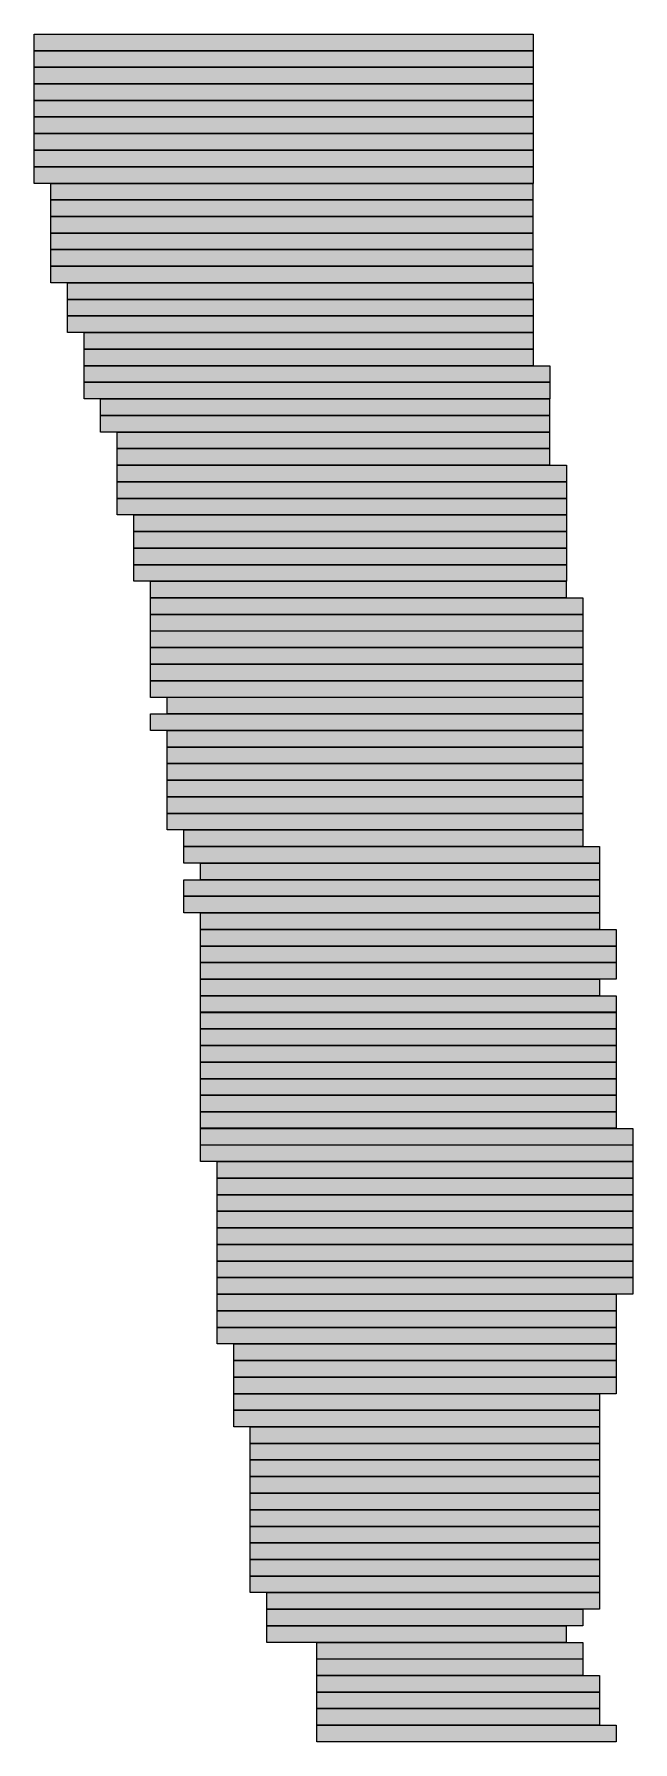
# Model space of a CAD drawing. Header units: millimetres. Extents: x 2 to 42044, y 4087 to 28530.
# Drawn here: x 6918 to 7145, y 8288 to 8933 of the extents above; entities that cross this region are included whole.
import ezdxf

# ---------------------------------------------------------------- set-up
doc = ezdxf.new("R2010")
doc.units = ezdxf.units.MM
doc.header["$LTSCALE"] = 50
doc.layers.add('00_Wand_Bestand', color=7, linetype='Continuous')

msp = doc.modelspace()

# ---------------------------------------------------------------- hatches: boundary and pattern name
at = {"layer": '00_Wand_Bestand'}
for points in [[(6918.4, 8933.33), (7107.23, 8933.33), (7107.23, 8927.04), (6918.4, 8927.04)], [(6918.4, 8927.05), (7107.23, 8927.05), (7107.23, 8920.8), (6918.4, 8920.8)], [(6918.4, 8920.8), (7107.23, 8920.8), (7107.23, 8914.52), (6918.4, 8914.52)], [(6918.4, 8914.52), (7107.23, 8914.52), (7107.23, 8908.24), (6918.4, 8908.24)], [(6918.4, 8908.24), (7107.23, 8908.24), (7107.23, 8902), (6918.4, 8902)], [(6918.4, 8902), (7107.23, 8902), (7107.23, 8895.71), (6918.4, 8895.71)], [(6918.4, 8895.72), (7107.23, 8895.72), (7107.23, 8889.47), (6918.4, 8889.47)], [(6918.4, 8889.44), (7107.23, 8889.44), (7107.23, 8883.16), (6918.4, 8883.16)], [(6918.4, 8883.16), (7107.23, 8883.16), (7107.23, 8876.88), (6918.4, 8876.88)], [(6924.67, 8876.88), (7107.22, 8876.88), (7107.22, 8870.63), (6924.67, 8870.63)], [(6924.67, 8870.64), (7107.22, 8870.64), (7107.22, 8864.35), (6924.67, 8864.35)], [(6924.67, 8864.36), (7107.22, 8864.36), (7107.22, 8858.11), (6924.67, 8858.11)], [(6924.67, 8858.11), (7107.22, 8858.11), (7107.22, 8851.83), (6924.67, 8851.83)], [(6924.67, 8851.83), (7107.22, 8851.83), (7107.22, 8845.59), (6924.67, 8845.59)], [(6924.67, 8845.59), (7107.22, 8845.59), (7107.22, 8839.31), (6924.67, 8839.31)], [(6930.99, 8839.28), (7107.25, 8839.28), (7107.25, 8832.99), (6930.99, 8832.99)], [(6930.99, 8832.99), (7107.25, 8832.99), (7107.25, 8826.75), (6930.99, 8826.75)], [(6930.99, 8826.75), (7107.25, 8826.75), (7107.25, 8820.47), (6930.99, 8820.47)], [(6937.3, 8820.47), (7107.24, 8820.47), (7107.24, 8814.22), (6937.3, 8814.22)], [(6937.3, 8814.23), (7107.24, 8814.23), (7107.24, 8807.94), (6937.3, 8807.94)], [(6937.3, 8807.95), (7113.53, 8807.95), (7113.53, 8801.67), (6937.3, 8801.67)], [(6937.3, 8801.67), (7113.53, 8801.67), (7113.53, 8795.42), (6937.3, 8795.42)], [(6943.58, 8795.39), (7113.52, 8795.39), (7113.52, 8789.11), (6943.58, 8789.11)], [(6943.58, 8789.11), (7113.52, 8789.11), (7113.52, 8782.86), (6943.58, 8782.86)], [(6949.86, 8782.86), (7113.52, 8782.86), (7113.52, 8776.58), (6949.86, 8776.58)], [(6949.86, 8776.59), (7113.52, 8776.59), (7113.52, 8770.3), (6949.86, 8770.3)], [(6949.86, 8770.31), (7119.84, 8770.31), (7119.84, 8764.06), (6949.86, 8764.06)], [(6949.86, 8764.06), (7119.84, 8764.06), (7119.84, 8757.78), (6949.86, 8757.78)], [(6949.86, 8757.78), (7119.84, 8757.78), (7119.84, 8751.54), (6949.86, 8751.54)], [(6956.14, 8751.51), (7119.84, 8751.51), (7119.84, 8745.22), (6956.14, 8745.22)], [(6956.14, 8745.22), (7119.84, 8745.22), (7119.84, 8738.94), (6956.14, 8738.94)], [(6956.14, 8738.94), (7119.84, 8738.94), (7119.84, 8732.7), (6956.14, 8732.7)], [(6956.14, 8732.7), (7119.84, 8732.7), (7119.84, 8726.42), (6956.14, 8726.42)], [(6962.46, 8726.42), (7119.83, 8726.42), (7119.83, 8720.17), (6962.46, 8720.17)], [(6962.46, 8720.18), (7126.11, 8720.18), (7126.11, 8713.89), (6962.46, 8713.89)], [(6962.46, 8713.9), (7126.11, 8713.9), (7126.11, 8707.61), (6962.46, 8707.61)], [(6962.46, 8707.62), (7126.11, 8707.62), (7126.11, 8701.37), (6962.46, 8701.37)], [(6962.46, 8701.34), (7126.11, 8701.34), (7126.11, 8695.05), (6962.46, 8695.05)], [(6962.46, 8695.06), (7126.11, 8695.06), (7126.11, 8688.81), (6962.46, 8688.81)], [(6962.46, 8688.82), (7126.11, 8688.82), (7126.11, 8682.53), (6962.46, 8682.53)], [(6968.77, 8682.54), (7126.14, 8682.54), (7126.14, 8676.25), (6968.77, 8676.25)], [(6962.46, 8676.26), (7126.11, 8676.26), (7126.11, 8670.01), (6962.46, 8670.01)], [(6968.77, 8670.01), (7126.14, 8670.01), (7126.14, 8663.73), (6968.77, 8663.73)], [(6968.77, 8663.73), (7126.14, 8663.73), (7126.14, 8657.48), (6968.77, 8657.48)], [(6968.77, 8657.46), (7126.14, 8657.46), (7126.14, 8651.17), (6968.77, 8651.17)], [(6968.77, 8651.17), (7126.14, 8651.17), (7126.14, 8644.89), (6968.77, 8644.89)], [(6968.77, 8644.89), (7126.14, 8644.89), (7126.14, 8638.65), (6968.77, 8638.65)], [(6968.77, 8638.65), (7126.14, 8638.65), (7126.14, 8632.37), (6968.77, 8632.37)], [(6975.05, 8632.37), (7126.14, 8632.37), (7126.14, 8626.12), (6975.05, 8626.12)], [(6975.05, 8626.13), (7132.42, 8626.13), (7132.42, 8619.84), (6975.05, 8619.84)], [(6981.33, 8619.85), (7132.42, 8619.85), (7132.42, 8613.56), (6981.33, 8613.56)], [(6975.05, 8613.53), (7132.42, 8613.53), (7132.42, 8607.28), (6975.05, 8607.28)], [(6975.05, 8607.29), (7132.42, 8607.29), (7132.42, 8601), (6975.05, 8601)], [(6981.33, 8601.01), (7132.42, 8601.01), (7132.42, 8594.76), (6981.33, 8594.76)], [(6981.33, 8594.77), (7138.7, 8594.77), (7138.7, 8588.48), (6981.33, 8588.48)], [(6981.33, 8588.48), (7138.7, 8588.48), (7138.7, 8582.2), (6981.33, 8582.2)], [(6981.33, 8582.2), (7138.7, 8582.2), (7138.7, 8575.96), (6981.33, 8575.96)], [(6981.33, 8575.96), (7132.42, 8575.96), (7132.42, 8569.68), (6981.33, 8569.68)], [(6981.33, 8569.69), (7138.7, 8569.69), (7138.7, 8563.43), (6981.33, 8563.43)], [(6981.33, 8563.4), (7138.7, 8563.4), (7138.7, 8557.12), (6981.33, 8557.12)], [(6981.33, 8557.12), (7138.7, 8557.12), (7138.7, 8550.84), (6981.33, 8550.84)], [(6981.33, 8550.84), (7138.7, 8550.84), (7138.7, 8544.59), (6981.33, 8544.59)], [(6981.33, 8544.6), (7138.7, 8544.6), (7138.7, 8538.32), (6981.33, 8538.32)], [(6981.33, 8538.32), (7138.7, 8538.32), (7138.7, 8532.07), (6981.33, 8532.07)], [(6981.33, 8532.07), (7138.7, 8532.07), (7138.7, 8525.79), (6981.33, 8525.79)], [(6981.33, 8525.8), (7138.7, 8525.8), (7138.7, 8519.55), (6981.33, 8519.55)], [(6981.33, 8519.52), (7145.02, 8519.52), (7145.02, 8513.23), (6981.33, 8513.23)], [(6981.33, 8513.24), (7145.02, 8513.24), (7145.02, 8506.95), (6981.33, 8506.95)], [(6987.65, 8506.96), (7145.02, 8506.96), (7145.02, 8500.71), (6987.65, 8500.71)], [(6987.65, 8500.72), (7145.02, 8500.72), (7145.02, 8494.43), (6987.65, 8494.43)], [(6987.65, 8494.43), (7145.02, 8494.43), (7145.02, 8488.19), (6987.65, 8488.19)], [(6987.65, 8488.19), (7145.02, 8488.19), (7145.02, 8481.91), (6987.65, 8481.91)], [(6987.65, 8481.91), (7145.02, 8481.91), (7145.02, 8475.63), (6987.65, 8475.63)], [(6987.65, 8475.6), (7145.02, 8475.6), (7145.02, 8469.35), (6987.65, 8469.35)], [(6987.65, 8469.35), (7145.02, 8469.35), (7145.02, 8463.07), (6987.65, 8463.07)], [(6987.65, 8463.07), (7145.02, 8463.07), (7145.02, 8456.82), (6987.65, 8456.82)], [(6987.65, 8456.83), (7138.7, 8456.83), (7138.7, 8450.55), (6987.65, 8450.55)], [(6987.65, 8450.55), (7138.7, 8450.55), (7138.7, 8444.26), (6987.65, 8444.26)], [(6987.65, 8444.27), (7138.7, 8444.27), (7138.7, 8438.02), (6987.65, 8438.02)], [(6993.93, 8438.03), (7138.69, 8438.03), (7138.69, 8431.74), (6993.93, 8431.74)], [(6993.93, 8431.74), (7138.69, 8431.74), (7138.69, 8425.5), (6993.93, 8425.5)], [(6993.93, 8425.47), (7138.69, 8425.47), (7138.69, 8419.18), (6993.93, 8419.18)], [(6993.93, 8419.19), (7132.41, 8419.19), (7132.41, 8412.9), (6993.93, 8412.9)], [(6993.93, 8412.91), (7132.41, 8412.91), (7132.41, 8406.66), (6993.93, 8406.66)], [(7000.2, 8406.66), (7132.4, 8406.66), (7132.4, 8400.38), (7000.2, 8400.38)], [(7000.2, 8400.38), (7132.4, 8400.38), (7132.4, 8394.14), (7000.2, 8394.14)], [(7000.2, 8394.14), (7132.4, 8394.14), (7132.4, 8387.86), (7000.2, 8387.86)], [(7000.2, 8387.86), (7132.4, 8387.86), (7132.4, 8381.58), (7000.2, 8381.58)], [(7000.2, 8381.54), (7132.4, 8381.54), (7132.4, 8375.3), (7000.2, 8375.3)], [(7000.2, 8375.3), (7132.4, 8375.3), (7132.4, 8369.02), (7000.2, 8369.02)], [(7000.2, 8369.02), (7132.4, 8369.02), (7132.4, 8362.77), (7000.2, 8362.77)], [(7000.2, 8362.78), (7132.4, 8362.78), (7132.4, 8356.49), (7000.2, 8356.49)], [(7000.2, 8356.5), (7132.4, 8356.5), (7132.4, 8350.22), (7000.2, 8350.22)], [(7000.2, 8350.22), (7132.4, 8350.22), (7132.4, 8343.97), (7000.2, 8343.97)], [(7006.52, 8343.98), (7132.39, 8343.98), (7132.39, 8337.69), (7006.52, 8337.69)], [(7006.52, 8337.66), (7126.11, 8337.66), (7126.11, 8331.41), (7006.52, 8331.41)], [(7006.52, 8331.41), (7119.82, 8331.41), (7119.82, 8325.13), (7006.52, 8325.13)], [(7025.39, 8325.14), (7126.13, 8325.14), (7126.13, 8318.85), (7025.39, 8318.85)], [(7025.39, 8318.86), (7126.13, 8318.86), (7126.13, 8312.61), (7025.39, 8312.61)], [(7025.39, 8312.61), (7132.42, 8312.61), (7132.42, 8306.33), (7025.39, 8306.33)], [(7025.39, 8306.33), (7132.42, 8306.33), (7132.42, 8300.09), (7025.39, 8300.09)], [(7025.39, 8300.09), (7132.42, 8300.09), (7132.42, 8293.81), (7025.39, 8293.81)], [(7025.39, 8293.81), (7138.7, 8293.81), (7138.7, 8287.53), (7025.39, 8287.53)]]:
    msp.add_hatch(color=7, dxfattribs=at).paths.add_polyline_path(points)

# ---------------------------------------------------------------- linework, layer by layer
for points in [[(6918.4, 8933.33), (7107.23, 8933.33), (7107.23, 8927.04), (6918.4, 8927.04)], [(6918.4, 8927.05), (7107.23, 8927.05), (7107.23, 8920.8), (6918.4, 8920.8)], [(6918.4, 8920.8), (7107.23, 8920.8), (7107.23, 8914.52), (6918.4, 8914.52)], [(6918.4, 8914.52), (7107.23, 8914.52), (7107.23, 8908.24), (6918.4, 8908.24)], [(6918.4, 8908.24), (7107.23, 8908.24), (7107.23, 8902), (6918.4, 8902)], [(6918.4, 8902), (7107.23, 8902), (7107.23, 8895.71), (6918.4, 8895.71)], [(6918.4, 8895.72), (7107.23, 8895.72), (7107.23, 8889.47), (6918.4, 8889.47)], [(6918.4, 8889.44), (7107.23, 8889.44), (7107.23, 8883.16), (6918.4, 8883.16)], [(6918.4, 8883.16), (7107.23, 8883.16), (7107.23, 8876.88), (6918.4, 8876.88)], [(6924.67, 8876.88), (7107.22, 8876.88), (7107.22, 8870.63), (6924.67, 8870.63)], [(6924.67, 8870.64), (7107.22, 8870.64), (7107.22, 8864.35), (6924.67, 8864.35)], [(6924.67, 8864.36), (7107.22, 8864.36), (7107.22, 8858.11), (6924.67, 8858.11)], [(6924.67, 8858.11), (7107.22, 8858.11), (7107.22, 8851.83), (6924.67, 8851.83)], [(6924.67, 8851.83), (7107.22, 8851.83), (7107.22, 8845.59), (6924.67, 8845.59)], [(6924.67, 8845.59), (7107.22, 8845.59), (7107.22, 8839.31), (6924.67, 8839.31)], [(6930.99, 8839.28), (7107.25, 8839.28), (7107.25, 8832.99), (6930.99, 8832.99)], [(6930.99, 8832.99), (7107.25, 8832.99), (7107.25, 8826.75), (6930.99, 8826.75)], [(6930.99, 8826.75), (7107.25, 8826.75), (7107.25, 8820.47), (6930.99, 8820.47)], [(6937.3, 8820.47), (7107.24, 8820.47), (7107.24, 8814.22), (6937.3, 8814.22)], [(6937.3, 8814.23), (7107.24, 8814.23), (7107.24, 8807.94), (6937.3, 8807.94)], [(6937.3, 8807.95), (7113.53, 8807.95), (7113.53, 8801.67), (6937.3, 8801.67)], [(6937.3, 8801.67), (7113.53, 8801.67), (7113.53, 8795.42), (6937.3, 8795.42)], [(6943.58, 8795.39), (7113.52, 8795.39), (7113.52, 8789.11), (6943.58, 8789.11)], [(6943.58, 8789.11), (7113.52, 8789.11), (7113.52, 8782.86), (6943.58, 8782.86)], [(6949.86, 8782.86), (7113.52, 8782.86), (7113.52, 8776.58), (6949.86, 8776.58)], [(6949.86, 8776.59), (7113.52, 8776.59), (7113.52, 8770.3), (6949.86, 8770.3)], [(6949.86, 8770.31), (7119.84, 8770.31), (7119.84, 8764.06), (6949.86, 8764.06)], [(6949.86, 8764.06), (7119.84, 8764.06), (7119.84, 8757.78), (6949.86, 8757.78)], [(6949.86, 8757.78), (7119.84, 8757.78), (7119.84, 8751.54), (6949.86, 8751.54)], [(6956.14, 8751.51), (7119.84, 8751.51), (7119.84, 8745.22), (6956.14, 8745.22)], [(6956.14, 8745.22), (7119.84, 8745.22), (7119.84, 8738.94), (6956.14, 8738.94)], [(6956.14, 8738.94), (7119.84, 8738.94), (7119.84, 8732.7), (6956.14, 8732.7)], [(6956.14, 8732.7), (7119.84, 8732.7), (7119.84, 8726.42), (6956.14, 8726.42)], [(6962.46, 8726.42), (7119.83, 8726.42), (7119.83, 8720.17), (6962.46, 8720.17)], [(6962.46, 8720.18), (7126.11, 8720.18), (7126.11, 8713.89), (6962.46, 8713.89)], [(6962.46, 8713.9), (7126.11, 8713.9), (7126.11, 8707.61), (6962.46, 8707.61)], [(6962.46, 8707.62), (7126.11, 8707.62), (7126.11, 8701.37), (6962.46, 8701.37)], [(6962.46, 8701.34), (7126.11, 8701.34), (7126.11, 8695.05), (6962.46, 8695.05)], [(6962.46, 8695.06), (7126.11, 8695.06), (7126.11, 8688.81), (6962.46, 8688.81)], [(6962.46, 8688.82), (7126.11, 8688.82), (7126.11, 8682.53), (6962.46, 8682.53)], [(6968.77, 8682.54), (7126.14, 8682.54), (7126.14, 8676.25), (6968.77, 8676.25)], [(6962.46, 8676.26), (7126.11, 8676.26), (7126.11, 8670.01), (6962.46, 8670.01)], [(6968.77, 8670.01), (7126.14, 8670.01), (7126.14, 8663.73), (6968.77, 8663.73)], [(6968.77, 8663.73), (7126.14, 8663.73), (7126.14, 8657.48), (6968.77, 8657.48)], [(6968.77, 8657.46), (7126.14, 8657.46), (7126.14, 8651.17), (6968.77, 8651.17)], [(6968.77, 8651.17), (7126.14, 8651.17), (7126.14, 8644.89), (6968.77, 8644.89)], [(6968.77, 8644.89), (7126.14, 8644.89), (7126.14, 8638.65), (6968.77, 8638.65)], [(6968.77, 8638.65), (7126.14, 8638.65), (7126.14, 8632.37), (6968.77, 8632.37)], [(6975.05, 8632.37), (7126.14, 8632.37), (7126.14, 8626.12), (6975.05, 8626.12)], [(6975.05, 8626.13), (7132.42, 8626.13), (7132.42, 8619.84), (6975.05, 8619.84)], [(6981.33, 8619.85), (7132.42, 8619.85), (7132.42, 8613.56), (6981.33, 8613.56)], [(6975.05, 8613.53), (7132.42, 8613.53), (7132.42, 8607.28), (6975.05, 8607.28)], [(6975.05, 8607.29), (7132.42, 8607.29), (7132.42, 8601), (6975.05, 8601)], [(6981.33, 8601.01), (7132.42, 8601.01), (7132.42, 8594.76), (6981.33, 8594.76)], [(6981.33, 8594.77), (7138.7, 8594.77), (7138.7, 8588.48), (6981.33, 8588.48)], [(6981.33, 8588.48), (7138.7, 8588.48), (7138.7, 8582.2), (6981.33, 8582.2)], [(6981.33, 8582.2), (7138.7, 8582.2), (7138.7, 8575.96), (6981.33, 8575.96)], [(6981.33, 8575.96), (7132.42, 8575.96), (7132.42, 8569.68), (6981.33, 8569.68)], [(6981.33, 8569.69), (7138.7, 8569.69), (7138.7, 8563.43), (6981.33, 8563.43)], [(6981.33, 8563.4), (7138.7, 8563.4), (7138.7, 8557.12), (6981.33, 8557.12)], [(6981.33, 8557.12), (7138.7, 8557.12), (7138.7, 8550.84), (6981.33, 8550.84)], [(6981.33, 8550.84), (7138.7, 8550.84), (7138.7, 8544.59), (6981.33, 8544.59)], [(6981.33, 8544.6), (7138.7, 8544.6), (7138.7, 8538.32), (6981.33, 8538.32)], [(6981.33, 8538.32), (7138.7, 8538.32), (7138.7, 8532.07), (6981.33, 8532.07)], [(6981.33, 8532.07), (7138.7, 8532.07), (7138.7, 8525.79), (6981.33, 8525.79)], [(6981.33, 8525.8), (7138.7, 8525.8), (7138.7, 8519.55), (6981.33, 8519.55)], [(6981.33, 8519.52), (7145.02, 8519.52), (7145.02, 8513.23), (6981.33, 8513.23)], [(6981.33, 8513.24), (7145.02, 8513.24), (7145.02, 8506.95), (6981.33, 8506.95)], [(6987.65, 8506.96), (7145.02, 8506.96), (7145.02, 8500.71), (6987.65, 8500.71)], [(6987.65, 8500.72), (7145.02, 8500.72), (7145.02, 8494.43), (6987.65, 8494.43)], [(6987.65, 8494.43), (7145.02, 8494.43), (7145.02, 8488.19), (6987.65, 8488.19)], [(6987.65, 8488.19), (7145.02, 8488.19), (7145.02, 8481.91), (6987.65, 8481.91)], [(6987.65, 8481.91), (7145.02, 8481.91), (7145.02, 8475.63), (6987.65, 8475.63)], [(6987.65, 8475.6), (7145.02, 8475.6), (7145.02, 8469.35), (6987.65, 8469.35)], [(6987.65, 8469.35), (7145.02, 8469.35), (7145.02, 8463.07), (6987.65, 8463.07)], [(6987.65, 8463.07), (7145.02, 8463.07), (7145.02, 8456.82), (6987.65, 8456.82)], [(6987.65, 8456.83), (7138.7, 8456.83), (7138.7, 8450.55), (6987.65, 8450.55)], [(6987.65, 8450.55), (7138.7, 8450.55), (7138.7, 8444.26), (6987.65, 8444.26)], [(6987.65, 8444.27), (7138.7, 8444.27), (7138.7, 8438.02), (6987.65, 8438.02)], [(6993.93, 8438.03), (7138.69, 8438.03), (7138.69, 8431.74), (6993.93, 8431.74)], [(6993.93, 8431.74), (7138.69, 8431.74), (7138.69, 8425.5), (6993.93, 8425.5)], [(6993.93, 8425.47), (7138.69, 8425.47), (7138.69, 8419.18), (6993.93, 8419.18)], [(6993.93, 8419.19), (7132.41, 8419.19), (7132.41, 8412.9), (6993.93, 8412.9)], [(6993.93, 8412.91), (7132.41, 8412.91), (7132.41, 8406.66), (6993.93, 8406.66)], [(7000.2, 8406.66), (7132.4, 8406.66), (7132.4, 8400.38), (7000.2, 8400.38)], [(7000.2, 8400.38), (7132.4, 8400.38), (7132.4, 8394.14), (7000.2, 8394.14)], [(7000.2, 8394.14), (7132.4, 8394.14), (7132.4, 8387.86), (7000.2, 8387.86)], [(7000.2, 8387.86), (7132.4, 8387.86), (7132.4, 8381.58), (7000.2, 8381.58)], [(7000.2, 8381.54), (7132.4, 8381.54), (7132.4, 8375.3), (7000.2, 8375.3)], [(7000.2, 8375.3), (7132.4, 8375.3), (7132.4, 8369.02), (7000.2, 8369.02)], [(7000.2, 8369.02), (7132.4, 8369.02), (7132.4, 8362.77), (7000.2, 8362.77)], [(7000.2, 8362.78), (7132.4, 8362.78), (7132.4, 8356.49), (7000.2, 8356.49)], [(7000.2, 8356.5), (7132.4, 8356.5), (7132.4, 8350.22), (7000.2, 8350.22)], [(7000.2, 8350.22), (7132.4, 8350.22), (7132.4, 8343.97), (7000.2, 8343.97)], [(7006.52, 8343.98), (7132.39, 8343.98), (7132.39, 8337.69), (7006.52, 8337.69)], [(7006.52, 8337.66), (7126.11, 8337.66), (7126.11, 8331.41), (7006.52, 8331.41)], [(7006.52, 8331.41), (7119.82, 8331.41), (7119.82, 8325.13), (7006.52, 8325.13)], [(7025.39, 8325.14), (7126.13, 8325.14), (7126.13, 8318.85), (7025.39, 8318.85)], [(7025.39, 8318.86), (7126.13, 8318.86), (7126.13, 8312.61), (7025.39, 8312.61)], [(7025.39, 8312.61), (7132.42, 8312.61), (7132.42, 8306.33), (7025.39, 8306.33)], [(7025.39, 8306.33), (7132.42, 8306.33), (7132.42, 8300.09), (7025.39, 8300.09)], [(7025.39, 8300.09), (7132.42, 8300.09), (7132.42, 8293.81), (7025.39, 8293.81)], [(7025.39, 8293.81), (7138.7, 8293.81), (7138.7, 8287.53), (7025.39, 8287.53)]]:
    msp.add_lwpolyline(points, close=True, dxfattribs=at)

doc.saveas('drawing.dxf')
